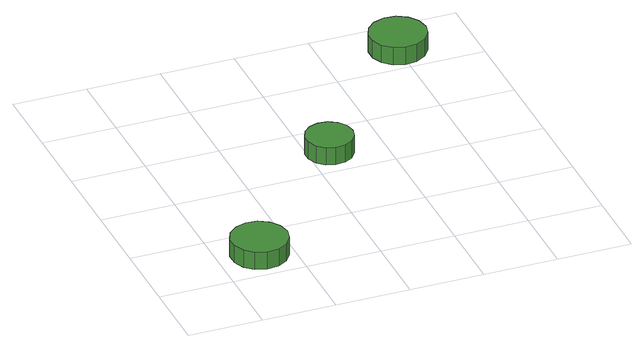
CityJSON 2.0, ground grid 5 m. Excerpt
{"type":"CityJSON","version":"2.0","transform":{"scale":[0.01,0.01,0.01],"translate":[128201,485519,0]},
"CityObjects":{
"tree1":{"type":"SolitaryVegetationObject","attributes":{"function":"something"},"geometry":[{"type":"MultiSurface","lod":"1","boundaries":[[[0,1,2,3,4,5,6,7,8,9,10,11,12,13,14]],[[15,16,17,18,19,20,21,22,23,24,25,26,27,28,29]],[[0,29,28,1]],[[1,28,27,2]],[[2,27,26,3]],[[3,26,25,4]],[[4,25,24,5]],[[5,24,23,6]],[[6,23,22,7]],[[7,22,21,8]],[[8,21,20,9]],[[9,20,19,10]],[[10,19,18,11]],[[11,18,17,12]],[[12,17,16,13]],[[13,16,15,14]],[[14,15,29,0]]]}]},
"tree2":{"type":"SolitaryVegetationObject","attributes":{"function":"something"},"geometry":[{"type":"MultiSurface","lod":"1","boundaries":[[[30,31,32,33,34,35,36,37,38,39,40,41,42,43,44]],[[45,46,47,48,49,50,51,52,53,54,55,56,57,58,59]],[[30,59,58,31]],[[31,58,57,32]],[[32,57,56,33]],[[33,56,55,34]],[[34,55,54,35]],[[35,54,53,36]],[[36,53,52,37]],[[37,52,51,38]],[[38,51,50,39]],[[39,50,49,40]],[[40,49,48,41]],[[41,48,47,42]],[[42,47,46,43]],[[43,46,45,44]],[[44,45,59,30]]]}]},
"tree3":{"type":"SolitaryVegetationObject","attributes":{"function":"something"},"geometry":[{"type":"MultiSurface","lod":"1","boundaries":[[[60,61,62,63,64,65,66,67,68,69,70,71,72,73,74]],[[75,76,77,78,79,80,81,82,83,84,85,86,87,88,89]],[[60,89,88,61]],[[61,88,87,62]],[[62,87,86,63]],[[63,86,85,64]],[[64,85,84,65]],[[65,84,83,66]],[[66,83,82,67]],[[67,82,81,68]],[[68,81,80,69]],[[69,80,79,70]],[[70,79,78,71]],[[71,78,77,72]],[[72,77,76,73]],[[73,76,75,74]],[[74,75,89,60]]]}]}
},
"vertices":[
[468,248,174],[451,326,174],[405,390,174],[336,430,174],[257,438,174],[182,413,174],[123,360,174],[91,288,174],[91,209,174],[123,136,174],[182,83,174],[257,59,174],[336,67,174],[405,107,174],[451,171,174],[451,171,47],[405,107,47],[336,67,47],[257,59,47],[182,83,47],[123,136,47],[91,209,47],[91,288,47],[123,360,47],[182,413,47],[257,438,47],[336,430,47],[405,390,47],[451,326,47],[468,248,47],
[1300,1234,173],[1286,1298,173],[1247,1352,173],[1190,1385,173],[1124,1392,173],[1062,1371,173],[1013,1327,173],[986,1267,173],[986,1201,173],[1013,1141,173],[1062,1096,173],[1124,1076,173],[1190,1083,173],[1247,1116,173],[1286,1169,173],[1286,1169,46],[1247,1116,46],[1190,1083,46],[1124,1076,46],[1062,1096,46],[1013,1141,46],[986,1201,46],[986,1267,46],[1013,1327,46],[1062,1371,46],[1124,1392,46],[1190,1385,46],[1247,1352,46],[1286,1298,46],[1300,1234,46],
[2182,2208,187],[2165,2286,187],[2119,2350,187],[2050,2390,187],[1971,2398,187],[1896,2373,187],[1837,2320,187],[1805,2248,187],[1805,2169,187],[1837,2096,187],[1896,2043,187],[1971,2019,187],[2050,2027,187],[2119,2067,187],[2165,2131,187],[2165,2131,60],[2119,2067,60],[2050,2027,60],[1971,2019,60],[1896,2043,60],[1837,2096,60],[1805,2169,60],[1805,2248,60],[1837,2320,60],[1896,2373,60],[1971,2398,60],[2050,2390,60],[2119,2350,60],[2165,2286,60],[2182,2208,60]
]}
